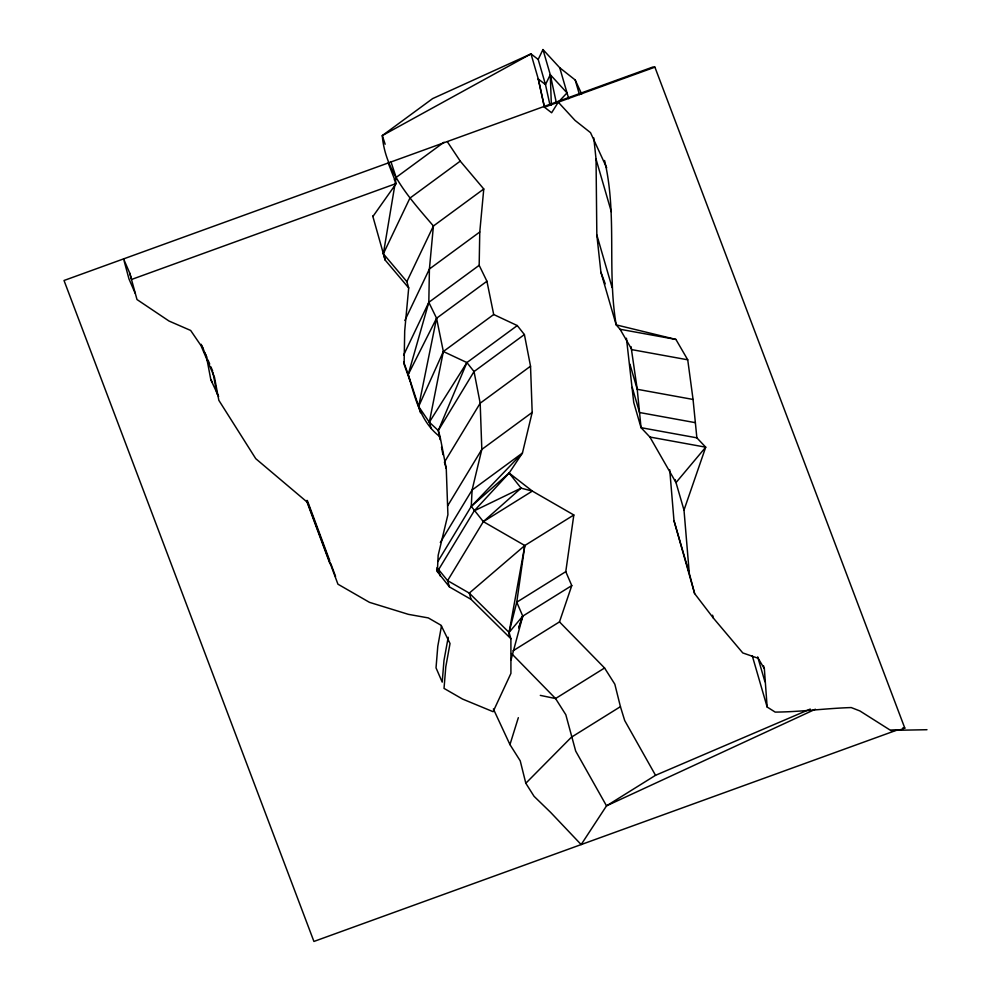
<?xml version="1.0" encoding="UTF-8"?>
<svg xmlns="http://www.w3.org/2000/svg" width="991" height="991" viewBox="0 0 991 991"><rect width="100%" height="100%" fill="white"/><g stroke="black" fill="none" stroke-linecap="round" stroke-linejoin="round"><path stroke-width="1.49" d="M135.172 293.262L128.991 278.991L123.578 258.899L129.759 273.169L136.993 299.542L169.015 321.034L190.656 330.449L200.938 345.512L214.477 377.274L218.838 400.314L255.752 458.672L307.52 502.412L337.931 584.182L369.47 602.342L408.391 614.346L428.31 617.913L441.045 625.259L450.025 643.543L445.789 666.832L444.03 688.398L462.549 699.064L493.109 711.699L510.922 673.397L510.898 638.724L471.109 599.394L449.418 586.907L437.353 571.658L438.171 555.307L447.907 514.688L446.26 468.47L440.115 436.833C420.295 422.005 414.932 397.007 408.193 374.573L428.818 302.329L429.413 269.007L433.414 225.998C410.918 199.649 385.09 171.926 382.291 135.594L432.646 98.592L530.99 53.886L538.187 59.448L545.496 84.594L549.708 103.869M440.301 576.13L438.48 569.837L474.218 510.848L509.139 473.054L522.443 453.036L532.179 412.417L530.532 366.199L524.4 334.562L517.277 325.568L493.704 314.519L486.928 281.246L479.173 265.328L479.768 232.005L483.769 188.996L460.258 161.137L447.288 141.651M437.911 561.439L471.27 506.376L472.088 490.037L481.824 449.418L480.177 403.201L474.032 371.563L466.91 362.57L443.349 351.52L436.573 318.247L428.818 302.329L479.173 265.328M390.875 161.558L396.127 177.426L383.356 253.783L406.867 281.642L408.701 287.935L404.7 330.944L404.105 364.267L410.014 380.854M510.898 638.724L509.077 632.444L524.809 545.521L483.335 521.638L471.27 506.376L509.139 473.054L532.353 491.09L573.826 514.986L524.809 545.521L516.757 602.194L509.077 632.444L509.077 635.454M513.041 650.814L559.481 621.89L571.77 585.594L565.774 571.658L573.826 514.986M441.49 625.916L437.787 646.281L436.028 667.86L442.209 682.118L443.968 660.551L448.205 637.263M431.159 428.508L429.326 422.216L443.349 351.52L493.704 314.519M420.469 412.789L418.636 406.496L436.573 318.247L486.928 281.246M511.046 659.833L522.753 616.129L516.757 602.194L565.774 571.658M810.266 709.06L655.534 775.309L606.517 805.856L581.16 844.58L550.637 812.397L534.062 796.318L525.812 783.262L520.213 760.803L509.956 744.6L518.33 717.682M518.826 627.749L522.753 616.129L571.77 585.594M926.981 729.71L890.649 730.404L859.891 710.943L851.207 707.562C825.862 708.33 800.555 711.934 775.173 712.095L767.145 707.017L764.346 668.665L758.127 658.259L742.779 652.933L713.409 618.136L694.629 593.597L689.278 573.281L684.001 510.092L705.716 447.189L696.871 437.836L641.041 427.678L633.745 402.544L626.436 338.228M518.702 627.65L522.753 616.129L509.077 632.444L469.276 593.114L447.598 580.627L437.006 567.608M440.054 439.595L438.295 430.552L466.91 362.57L517.277 325.568M440.115 436.833L438.295 430.552L429.326 422.216L418.636 406.496L443.349 351.52M406.867 281.642L433.414 225.998L483.769 188.996M404.861 320.477L429.413 269.007L479.768 232.005M403.597 355.187L428.818 302.329M538.187 59.448L542.969 49.55L559.729 67.747L575.214 79.998L581.692 94.058M542.969 49.55L550.278 74.697L545.496 84.594L538.299 79.032L530.99 53.886L382.291 135.594L385.152 144.24M520.709 620.217L522.753 616.129M418.636 406.496L408.193 374.573L436.573 318.247M438.295 430.552L474.032 371.563L524.4 334.562M447.672 505.782L481.824 449.418L532.179 412.417M440.314 542.473L472.088 490.037L522.443 453.036L471.27 506.376M483.335 521.638L532.353 491.09L521.093 488.154L483.335 521.638L447.598 580.627L449.418 586.907M429.326 422.216L466.91 362.57M372.926 216.447L396.214 183.521L388.212 162.97M394.269 179.854L396.127 177.426L444.018 142.233M525.812 783.262L571.411 737.205L620.428 706.67L614.829 684.199L604.572 667.996L559.481 621.89M524.809 545.521L469.276 593.114L471.109 599.394M460.258 161.137L409.902 198.138L383.356 253.783L385.177 260.076L408.701 287.935M530.532 366.199L480.177 403.201L444.426 462.19L446.26 468.47M604.572 667.996L555.555 698.544L540.306 695.385M474.218 510.848L521.093 488.154L509.139 473.054M815.382 709.222L606.517 805.856L575.684 751.091L565.824 714.734L555.555 698.544L511.542 653.527M890.649 730.404L899.37 730.094L904.808 728.112L654.902 67.165L544.443 107.201L538.299 79.032L544.443 107.201L551.64 112.763L558.267 102.197L567.025 92.894L550.278 74.697L551.368 105.145M396.214 183.521L131.58 279.45L129.759 273.169M897.301 729.971L313.924 941.45L64.019 280.49L652.834 67.041L654.902 67.165M902.739 728.001L904.808 728.112M593.807 137.935L596.049 159.192L596.83 234.966L600.905 272.228L616.191 324.875L620.081 329.272L675.912 339.43L687.729 359.807L693.056 399.447L696.871 437.836M687.729 359.807L631.899 349.65L620.081 329.272M693.056 399.447L637.225 389.29L629.917 364.143M695.372 422.674L639.529 412.516L632.233 387.37M649.885 437.031L705.716 447.189L676.011 482.592L649.885 437.031L641.041 427.678L637.225 389.29L631.044 346.689M675.912 339.43L616.191 324.875C606.938 270.481 617.368 214.353 604.56 160.492M206.475 356.723L210.835 379.764L212.446 382.241M210.835 379.764L218.627 396.499M655.534 775.309L624.702 720.544L620.428 706.67M493.382 708.961L509.956 744.6M606.69 167.801L590.512 132.645L575.015 120.394L558.267 102.197L556.199 102.073L550.278 74.697M202.053 346.132L203.824 350.269M205.001 353.031L206.76 357.169M207.937 359.931L209.708 364.081M210.885 366.843L212.644 370.981M201.173 344.298L202.944 348.436M204.121 351.198L205.88 355.335M600.905 272.228L605.216 283.835M307.297 500.43L329.706 560.671M330.771 563.545L335.565 576.452M306.454 500.517L329.929 563.631M403.758 362.124L408.193 374.573M763.504 665.741L764.346 668.665M757.694 656.872L764.928 681.734M752.28 655.831L767.145 707.017M575.214 79.998L579.462 94.628M596.049 159.192L611.348 211.839M559.729 67.747L568.71 98.679M675.144 479.644L684.001 510.092M712.566 615.2L713.409 618.136M596.83 234.966L612.116 287.601M669.73 469.784L673.979 520.634L689.278 573.281M694.629 593.597L673.979 520.634M436.622 569.144L437.353 571.658M372.727 215.976L385.177 260.076M441.503 447.127L442.965 454.658M212.916 372.43L217.004 394.034"/></g></svg>
